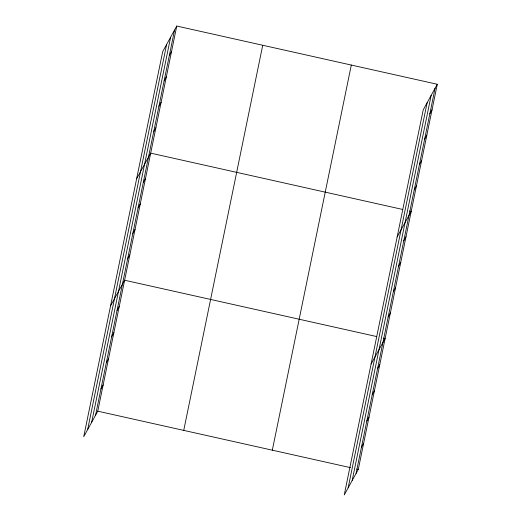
<?xml version="1.0" encoding="UTF-8"?>
<svg xmlns="http://www.w3.org/2000/svg" width="521" height="521" viewBox="0 0 521 521"><rect width="100%" height="100%" fill="white"/><g stroke="black" fill="none" stroke-linecap="round" stroke-linejoin="round"><path stroke-width="0.78" d="M87.632 429.63L166.616 44.5M91.65 422.31L170.634 37.186M95.558 415.211L174.542 30.081M176.756 26.05L162.708 51.605L83.725 436.735L97.772 411.18L176.756 26.05L437.275 84.265L358.292 469.395L344.244 494.95L423.228 109.82L437.275 84.265M183.744 430.392L262.727 45.262M272.32 450.183L351.304 65.053M348.145 487.845L427.129 102.722M352.17 480.531L431.154 95.402M356.071 473.426L435.061 88.296M169.332 55.5L171.546 51.468M164.115 80.918L166.336 76.887M158.905 106.336L161.119 102.305M153.688 131.754L155.909 127.723M136.645 178.696L150.693 153.141L402.694 209.455M143.262 182.591L145.483 178.56M138.052 208.009L140.266 203.978M132.835 233.428L135.056 229.396M127.625 258.846L129.84 254.815M110.582 305.788L124.63 280.233L376.624 336.546M117.043 310.457L119.257 306.426M111.67 336.644L113.884 332.613M106.297 362.831L108.518 358.8M100.931 389.024L103.145 384.986M429.845 113.715L432.065 109.684M424.635 139.133L426.849 135.102M419.418 164.551L421.639 160.52M414.208 189.97L416.422 185.938M397.158 236.912L411.212 211.357L409.662 211.012M403.782 240.806L405.996 236.775M398.565 266.231L400.786 262.193M393.355 291.649L395.569 287.612M388.145 317.068L390.359 313.03M371.095 364.01L385.143 338.448L383.599 338.103M377.556 368.673L379.776 364.641M372.189 394.859L374.404 390.828M366.817 421.046L369.031 417.015M361.444 447.239L363.665 443.208M97.772 411.18L350.548 467.663M356.742 469.05L358.292 469.395"/></g></svg>
